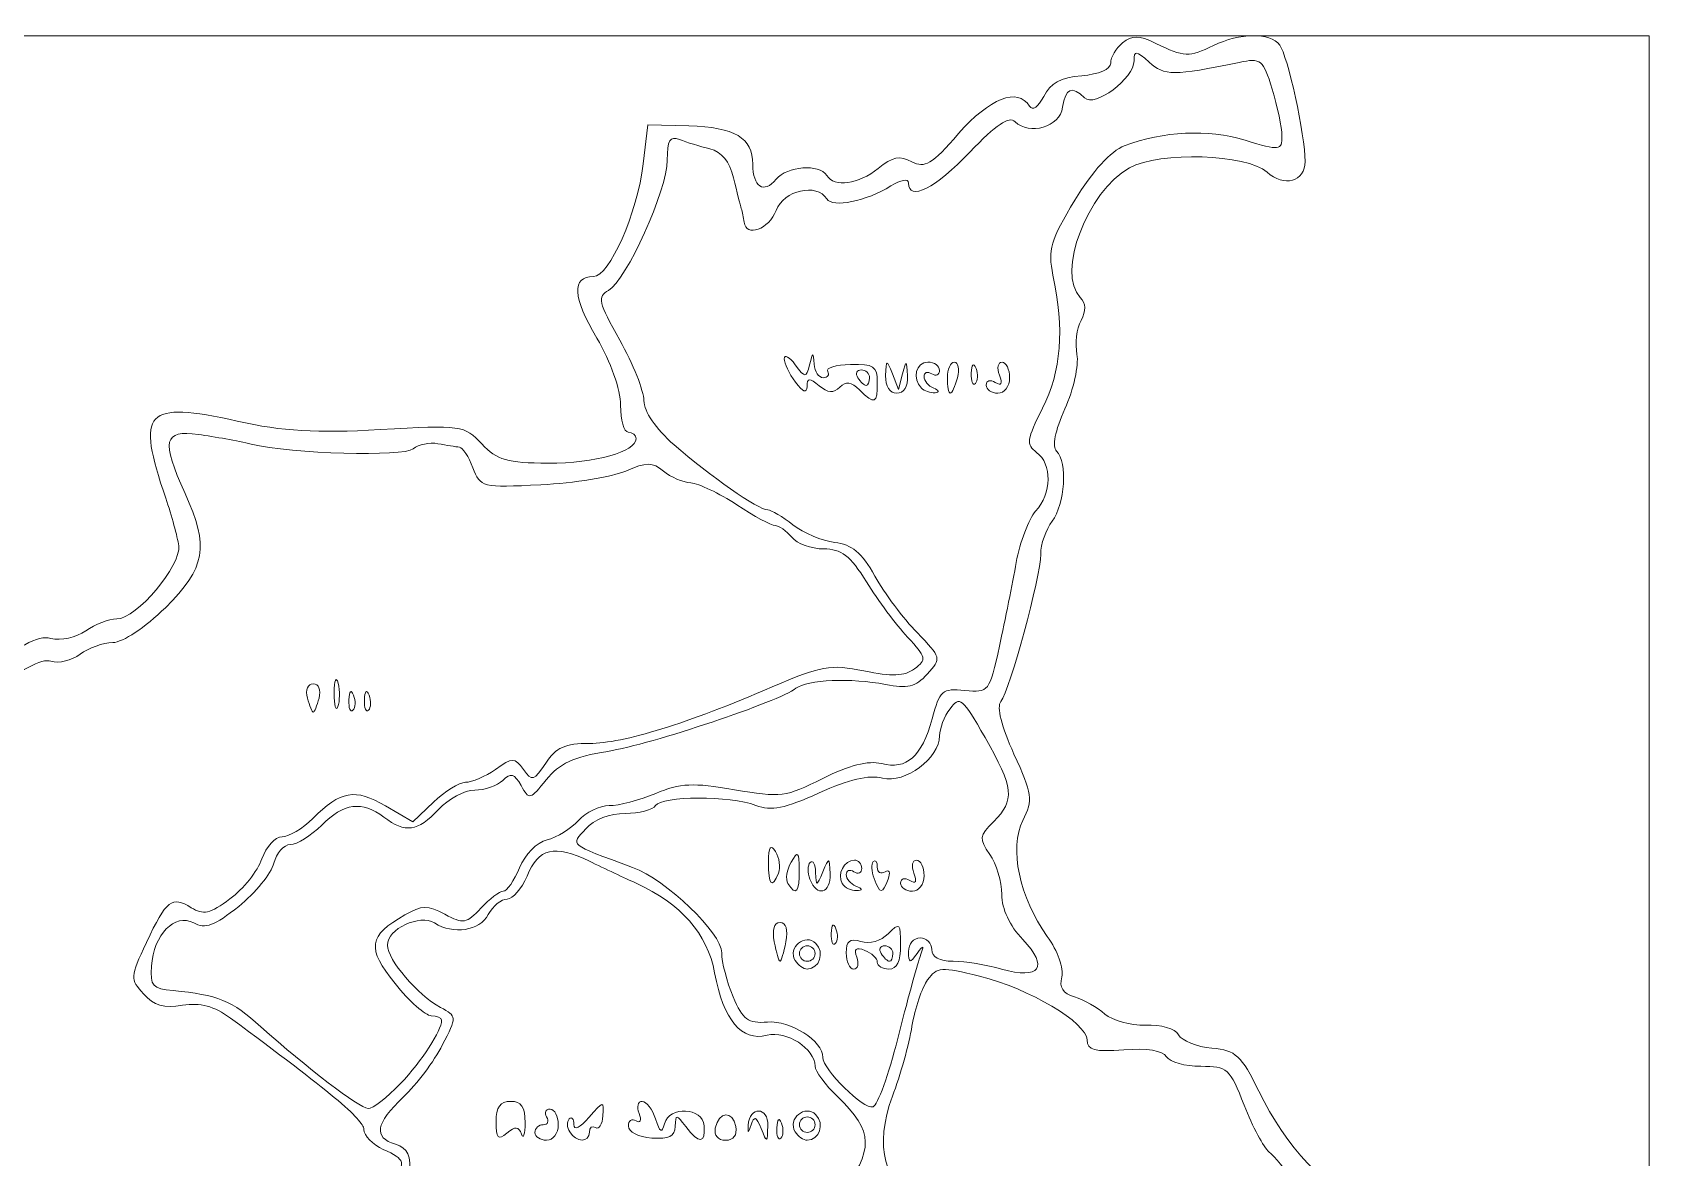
# Model space of a CAD drawing. Extents: x 126 to 1208, y -751 to 0.
# Drawn here: x 917.6 to 1208.2, y -201.9 to -0.2 of the extents above; entities that cross this region are included whole.
import ezdxf

# ---------------------------------------------------------------- set-up
doc = ezdxf.new("R2010")
doc.units = 0
doc.header["$MEASUREMENT"] = 0
doc.layers.add('Capa 1', color=7, linetype='Continuous', lineweight=0)

# ---------------------------------------------------------------- blocks, each defined once
blk = doc.blocks.new('Block_2')
at = {"layer": 'Capa 1'}
blk.add_lwpolyline([(126.37, -0.82), (1207.39, -0.82), (1207.39, -750.79), (126.37, -750.79)], close=True, dxfattribs=at)
for points, knots in [([(705.12, -387.87), (702.36, -386.88), (699.33, -384.38), (698.04, -382.05), (696.65, -379.52), (692.84, -376.55), (688.02, -374.23), (683.74, -372.17), (679.83, -369.82), (679.33, -369), (678.82, -368.18), (676.95, -367.52), (675.17, -367.52), (670.22, -367.52), (668.38, -364.14), (668.68, -355.63), (668.84, -351.43), (668.92, -346.27), (668.86, -344.16), (668.38, -325.34), (668.64, -323.75), (672.87, -319.8), (675.13, -317.69), (677.35, -314.79), (677.8, -313.36), (679.12, -309.2), (696.53, -296.45), (701.05, -296.34), (702.11, -296.32), (706.89, -293.17), (711.67, -289.35), (721.34, -281.63), (726.32, -275.35), (723.52, -274.42), (720.86, -273.53), (721.5, -267.37), (724.41, -265.81), (726.31, -264.79), (727.27, -262.14), (727.97, -255.95), (728.49, -251.3), (730.09, -245.47), (731.51, -243), (732.92, -240.54), (734.51, -236.48), (735.03, -233.98), (735.92, -229.67), (737.01, -228.83), (740.99, -229.35), (742.63, -229.57), (746.21, -222.71), (745.06, -221.56), (744.76, -221.27), (740.66, -220.97), (735.94, -220.91), (731.22, -220.84), (727.02, -220.23), (726.6, -219.55), (726.18, -218.87), (727.13, -213.72), (728.7, -208.11), (730.27, -202.49), (731.56, -196.55), (731.56, -194.9), (731.56, -191.49), (735.31, -189.01), (740.45, -189.01), (745.05, -189.01), (745.88, -187.39), (746.82, -176.59), (747.56, -167.96), (747.88, -167.32), (753.29, -163.27), (762.78, -156.19), (772.38, -149.32), (774.34, -148.22), (775.36, -147.64), (777.29, -146.54), (778.63, -145.77), (779.97, -145), (782.01, -143.93), (783.17, -143.4), (784.31, -142.87), (786.51, -141.27), (788.04, -139.84), (790.21, -137.82), (791.92, -137.46), (795.72, -138.24), (798.4, -138.8), (802.59, -139.36), (805.03, -139.48), (807.47, -139.61), (811.71, -141.43), (814.45, -143.52), (817.19, -145.62), (820.06, -146.94), (820.83, -146.47), (822.63, -145.36), (822.63, -136.44), (820.81, -135.32), (818.37, -133.81), (819.27, -128.82), (822.13, -128.07), (824.61, -127.43), (824.77, -126.42), (824.09, -116), (823.35, -104.87), (825.34, -95.86), (829.03, -93.57), (832.69, -91.31), (837.62, -97.55), (839.71, -107.07), (840.77, -111.93), (853.05, -135.93), (857.27, -141.41), (858.67, -143.23), (859.43, -145.33), (858.97, -146.09), (857.67, -148.2), (864.19, -145.96), (868.22, -142.92), (877.26, -136.09), (894.38, -124.86), (895.74, -124.86), (896.58, -124.86), (901.87, -121.08), (907.5, -116.46), (915.38, -109.98), (918.47, -108.23), (920.93, -108.83), (922.72, -109.26), (925.45, -108.67), (927.16, -107.47), (928.84, -106.3), (931.34, -105.34), (932.73, -105.34), (936.25, -105.34), (944.32, -95.79), (943.83, -92.21), (943.61, -90.61), (942.57, -86.79), (941.52, -83.72), (936.14, -67.99), (937.78, -66.21), (954.31, -69.89), (962.5, -71.71), (968.45, -72.07), (979.94, -71.41), (994.55, -70.57), (994.99, -70.63), (998.16, -73.97), (1000.92, -76.89), (1002.7, -77.4), (1010.06, -77.42), (1018.48, -77.45), (1025.81, -75.41), (1025.81, -73.04), (1025.81, -72.39), (1025.18, -71.87), (1024.42, -71.87), (1023.65, -71.87), (1023.02, -69.7), (1023.02, -67.05), (1023.02, -64.18), (1021.3, -59.3), (1018.76, -55), (1014.43, -47.65), (1014.22, -43.98), (1018.15, -43.98), (1021.03, -43.98), (1026.05, -32.62), (1027.09, -23.75), (1027.09, -23.75), (1027.9, -16.78), (1027.9, -16.78), (1027.9, -16.78), (1035.24, -16.98), (1035.24, -16.98), (1043.52, -17.2), (1046.73, -19.11), (1046.73, -23.84), (1046.73, -27.95), (1048.7, -29.21), (1050.93, -26.53), (1052.88, -24.18), (1058.68, -23.74), (1059.98, -25.85), (1061.35, -28.06), (1065.66, -27.47), (1069.22, -24.59), (1071.77, -22.52), (1073.11, -22.25), (1075.24, -23.39), (1077.56, -24.63), (1078.79, -23.89), (1083.61, -18.36), (1089.15, -12.01), (1094.22, -10.04), (1096.31, -13.42), (1096.88, -14.34), (1097.88, -13.66), (1098.87, -11.68), (1100.05, -9.29), (1101.88, -8.3), (1105.68, -7.98), (1108.83, -7.72), (1110.88, -6.82), (1110.88, -5.71), (1110.88, -4.7), (1111.84, -3.08), (1113.01, -2.11), (1114.74, -0.67), (1115.87, -0.69), (1118.94, -2.18), (1124.05, -4.67), (1124.92, -4.71), (1129.29, -2.58), (1134.04, -0.27), (1139.42, -0.22), (1141.18, -2.49), (1142.58, -4.29), (1145.74, -18.73), (1145.74, -23.34), (1145.74, -26.96), (1141.95, -28.03), (1138.9, -25.27), (1135.27, -21.98), (1119.7, -21.5), (1114.26, -24.5), (1106.69, -28.68), (1101.1, -43.39), (1105.43, -47.73), (1106.47, -48.77), (1106.51, -50.08), (1105.56, -51.86), (1104.79, -53.29), (1104.46, -56.03), (1104.83, -57.94), (1105.19, -59.85), (1104.22, -64.23), (1102.67, -67.68), (1100.89, -71.65), (1100.35, -74.45), (1101.18, -75.28), (1103.18, -77.28), (1102.7, -84.75), (1100.38, -87.82), (1099.25, -89.31), (1098.33, -91.97), (1098.33, -93.73), (1098.33, -97.8), (1092.85, -118.08), (1091.19, -120.14), (1090.41, -121.1), (1091.29, -124.65), (1093.54, -129.55), (1096.85, -136.79), (1096.98, -137.73), (1095.12, -141.45), (1092.64, -146.43), (1094.5, -155.22), (1099.52, -162.24), (1101.38, -164.86), (1102.5, -167.99), (1102.1, -169.51), (1101.61, -171.38), (1102.3, -172.45), (1104.4, -173.09), (1106.04, -173.59), (1108.5, -174.97), (1109.85, -176.15), (1111.19, -177.34), (1114.47, -178.22), (1117.12, -178.13), (1119.95, -178.02), (1122.4, -178.74), (1123.04, -179.88), (1123.64, -180.95), (1126.33, -182.02), (1129.01, -182.27), (1133.35, -182.68), (1134.28, -183.54), (1137.42, -189.97), (1142.3, -199.97), (1149.8, -207.98), (1155.46, -209.22), (1158.01, -209.78), (1162.4, -212.52), (1165.2, -215.31), (1168.01, -218.11), (1172.93, -222.46), (1176.15, -224.99), (1182.45, -229.96), (1184.73, -235.23), (1182, -238.52), (1179.61, -241.39), (1181.04, -244.11), (1186.29, -246.73), (1189.49, -248.32), (1191.29, -248.55), (1192.54, -247.51), (1195.05, -245.43), (1196.24, -247.93), (1195.77, -254.31), (1195.55, -257.46), (1196.3, -260.87), (1197.66, -262.8), (1198.9, -264.58), (1199.62, -266.82), (1199.25, -267.78), (1198.88, -268.74), (1199.9, -269.87), (1201.5, -270.29), (1203.78, -270.89), (1204.24, -271.79), (1203.59, -274.4), (1203.04, -276.6), (1203.65, -278.86), (1205.39, -281), (1208.18, -284.45), (1208.01, -290.55), (1205.08, -291.68), (1204.18, -292.02), (1201.63, -291.38), (1199.43, -290.23), (1195.68, -288.29), (1195.35, -288.34), (1193.9, -291.23), (1192.68, -293.68), (1191.12, -294.32), (1186.14, -294.38), (1177.28, -294.48), (1173.27, -291.11), (1170.24, -280.96), (1167.7, -272.49), (1165.74, -271.02), (1161.98, -274.78), (1159.62, -277.14), (1153.05, -277.52), (1148.25, -275.57), (1146.49, -274.86), (1143.21, -273.88), (1140.96, -273.39), (1138.51, -272.86), (1132.61, -268.36), (1126.22, -262.14), (1120.36, -256.43), (1114.67, -251.77), (1113.57, -251.77), (1112.47, -251.78), (1109.27, -252.42), (1106.46, -253.2), (1101.04, -254.71), (1095.37, -262.26), (1093.34, -270.69), (1092.79, -272.93), (1091.49, -275.72), (1090.43, -276.87), (1089.37, -278.02), (1087.22, -280.68), (1085.65, -282.79), (1084.07, -284.9), (1081.89, -286.63), (1080.79, -286.63), (1079.54, -286.63), (1078.81, -288.08), (1078.81, -290.54), (1078.81, -292.68), (1078.24, -295.04), (1077.54, -295.77), (1076.17, -297.21), (1071.82, -312.68), (1070.9, -319.4), (1069.83, -327.14), (1065.7, -338.9), (1062.93, -342.06), (1059.31, -346.21), (1056.31, -346.02), (1052.3, -341.4), (1052.3, -341.4), (1048.99, -337.61), (1048.99, -337.61), (1048.99, -337.61), (1047.2, -341.99), (1047.2, -341.99), (1046.22, -344.41), (1043.99, -346.82), (1042.24, -347.35), (1036.91, -348.98), (1034.18, -352.32), (1034.18, -357.22), (1034.18, -362.57), (1027.1, -371.7), (1022.95, -371.7), (1021.53, -371.7), (1019.87, -372.48), (1019.26, -373.44), (1017.04, -376.91), (1011.79, -378.79), (1006.91, -377.87), (1004.25, -377.37), (1001.73, -376.4), (1001.31, -375.72), (999.67, -373.07), (994.99, -374.71), (990.68, -379.45), (987.23, -383.25), (985.43, -384.21), (982.98, -383.6), (981.12, -383.13), (978.32, -383.75), (976.3, -385.08), (974.13, -386.5), (971.13, -387.11), (968.29, -386.69), (965.58, -386.29), (962.49, -386.86), (960.58, -388.12), (957.74, -389.98), (956.81, -389.97), (952.2, -388.07), (949.35, -386.89), (944.46, -385.25), (941.34, -384.41), (938.17, -383.56), (934.01, -381.04), (931.92, -378.69), (929.86, -376.38), (926.99, -374.49), (925.55, -374.49), (924.11, -374.49), (921.95, -372.98), (920.75, -371.15), (918.65, -367.95), (918.06, -367.84), (906.67, -368.55), (897.7, -369.12), (894.2, -368.82), (892.44, -367.36), (891.15, -366.29), (887.53, -365.35), (884.4, -365.27), (876.02, -365.04), (863.93, -361.38), (862.37, -358.6), (861.63, -357.27), (859.66, -356.32), (858, -356.48), (856.34, -356.64), (854.04, -356.45), (852.88, -356.07), (837.62, -350.9), (830.31, -349.96), (823.35, -352.26), (818.49, -353.86), (817.47, -353.84), (816.11, -352.07), (814.67, -350.19), (806.39, -349.79), (787.15, -350.68), (785.9, -350.73), (784.5, -351.88), (784.03, -353.22), (782.07, -358.9), (777.77, -364.18), (773.3, -366.4), (767.92, -369.07), (761.45, -369.62), (760.15, -367.52), (757.7, -363.55), (741.17, -370.38), (733.12, -378.67), (728.95, -382.96), (727.32, -383.76), (723.79, -383.24), (720.62, -382.77), (718.4, -383.54), (715.22, -386.22), (712.86, -388.2), (710.71, -389.78), (710.44, -389.72), (710.17, -389.66), (707.77, -388.83), (705.12, -387.87), (705.12, -387.87), (705.12, -387.87), (705.12, -387.87)], [0, 0, 0, 0, 1, 1, 1, 2, 2, 2, 3, 3, 3, 4, 4, 4, 5, 5, 5, 6, 6, 6, 7, 7, 7, 8, 8, 8, 9, 9, 9, 10, 10, 10, 11, 11, 11, 12, 12, 12, 13, 13, 13, 14, 14, 14, 15, 15, 15, 16, 16, 16, 17, 17, 17, 18, 18, 18, 19, 19, 19, 20, 20, 20, 21, 21, 21, 22, 22, 22, 23, 23, 23, 24, 24, 24, 25, 25, 25, 26, 26, 26, 27, 27, 27, 28, 28, 28, 29, 29, 29, 30, 30, 30, 31, 31, 31, 32, 32, 32, 33, 33, 33, 34, 34, 34, 35, 35, 35, 36, 36, 36, 37, 37, 37, 38, 38, 38, 39, 39, 39, 40, 40, 40, 41, 41, 41, 42, 42, 42, 43, 43, 43, 44, 44, 44, 45, 45, 45, 46, 46, 46, 47, 47, 47, 48, 48, 48, 49, 49, 49, 50, 50, 50, 51, 51, 51, 52, 52, 52, 53, 53, 53, 54, 54, 54, 55, 55, 55, 56, 56, 56, 57, 57, 57, 58, 58, 58, 59, 59, 59, 60, 60, 60, 61, 61, 61, 62, 62, 62, 63, 63, 63, 64, 64, 64, 65, 65, 65, 66, 66, 66, 67, 67, 67, 68, 68, 68, 69, 69, 69, 70, 70, 70, 71, 71, 71, 72, 72, 72, 73, 73, 73, 74, 74, 74, 75, 75, 75, 76, 76, 76, 77, 77, 77, 78, 78, 78, 79, 79, 79, 80, 80, 80, 81, 81, 81, 82, 82, 82, 83, 83, 83, 84, 84, 84, 85, 85, 85, 86, 86, 86, 87, 87, 87, 88, 88, 88, 89, 89, 89, 90, 90, 90, 91, 91, 91, 92, 92, 92, 93, 93, 93, 94, 94, 94, 95, 95, 95, 96, 96, 96, 97, 97, 97, 98, 98, 98, 99, 99, 99, 100, 100, 100, 101, 101, 101, 102, 102, 102, 103, 103, 103, 104, 104, 104, 105, 105, 105, 106, 106, 106, 107, 107, 107, 108, 108, 108, 109, 109, 109, 110, 110, 110, 111, 111, 111, 112, 112, 112, 113, 113, 113, 114, 114, 114, 115, 115, 115, 116, 116, 116, 117, 117, 117, 118, 118, 118, 119, 119, 119, 120, 120, 120, 121, 121, 121, 122, 122, 122, 123, 123, 123, 124, 124, 124, 125, 125, 125, 126, 126, 126, 127, 127, 127, 128, 128, 128, 129, 129, 129, 130, 130, 130, 131, 131, 131, 132, 132, 132, 133, 133, 133, 134, 134, 134, 135, 135, 135, 136, 136, 136, 137, 137, 137, 138, 138, 138, 139, 139, 139, 140, 140, 140, 141, 141, 141, 142, 142, 142, 143, 143, 143, 144, 144, 144, 145, 145, 145, 146, 146, 146, 147, 147, 147, 148, 148, 148, 149, 149, 149, 150, 150, 150, 151, 151, 151, 152, 152, 152, 153, 153, 153, 154, 154, 154, 155, 155, 155, 156, 156, 156, 157, 157, 157, 158, 158, 158, 159, 159, 159, 160, 160, 160, 161, 161, 161, 162, 162, 162, 162]), ([(983.54, -188.66), (987.49, -184.49), (990.95, -179.16), (990.95, -177.25), (990.95, -176.82), (990.12, -176.46), (989.1, -176.46), (988.07, -176.46), (985.15, -173.86), (982.6, -170.69), (977.49, -164.33), (977.81, -162.1), (984.36, -158.38), (987.43, -156.64), (988.45, -156.62), (991.56, -158.28), (994.83, -160.04), (995.43, -159.93), (998, -157.18), (999.55, -155.51), (1001.35, -154.15), (1001.99, -154.15), (1002.64, -154.15), (1003.95, -152.26), (1004.91, -149.95), (1005.89, -147.56), (1008.04, -145.39), (1009.85, -144.94), (1011.62, -144.5), (1014.15, -142.93), (1015.47, -141.47), (1016.8, -140), (1019.28, -138.8), (1020.98, -138.8), (1022.68, -138.8), (1026.45, -137.82), (1029.35, -136.61), (1033.74, -134.77), (1036.06, -134.66), (1043.43, -135.95), (1051.73, -137.39), (1052.69, -137.27), (1059.26, -133.94), (1063.99, -131.55), (1067.41, -130.68), (1069.77, -131.27), (1074.35, -132.41), (1077.04, -130.04), (1078.88, -123.23), (1080.24, -118.16), (1080.7, -117.76), (1084.73, -118.16), (1089.03, -118.58), (1089.15, -118.43), (1090.94, -110.22), (1091.95, -105.62), (1093.3, -98.86), (1093.95, -95.21), (1094.6, -91.57), (1096.17, -87.44), (1097.43, -86.04), (1100.32, -82.85), (1100.4, -77.54), (1097.59, -75.49), (1095.7, -74.11), (1095.82, -73.19), (1098.67, -67.55), (1102.02, -60.95), (1102.6, -53.48), (1100.53, -43.7), (1099.58, -39.2), (1100.09, -37.47), (1104.47, -30.27), (1107.61, -25.09), (1110.92, -21.46), (1113.32, -20.55), (1120.37, -17.89), (1128.24, -17.52), (1134.96, -19.54), (1141.27, -21.44), (1141.56, -21.41), (1141.56, -18.79), (1141.56, -17.28), (1140.78, -13.5), (1139.82, -10.38), (1138.19, -5.08), (1137.82, -4.78), (1133.9, -5.59), (1122.1, -8.03), (1120.51, -8.03), (1117.79, -5.57), (1115.42, -3.42), (1115.07, -3.39), (1115.07, -5.31), (1115.07, -8.48), (1108, -13.76), (1106.18, -11.94), (1103.95, -9.71), (1102.75, -10.23), (1102.27, -13.64), (1101.77, -17.12), (1096.28, -18.78), (1093.73, -16.22), (1092.67, -15.16), (1090.33, -16.73), (1085.64, -21.68), (1079.52, -28.13), (1074.63, -30.59), (1074.63, -27.21), (1074.63, -26.39), (1073.28, -26.62), (1071.49, -27.74), (1067.09, -30.49), (1061.01, -31.7), (1059.99, -30.04), (1058.21, -27.16), (1052.29, -28.52), (1050.92, -32.12), (1049.63, -35.52), (1045.52, -37.01), (1045.17, -34.21), (1045.07, -33.45), (1044.85, -32.35), (1044.67, -31.77), (1044.48, -31.2), (1043.86, -28.74), (1043.29, -26.31), (1042.59, -23.34), (1041.2, -21.63), (1039.04, -21.09), (1037.28, -20.64), (1034.84, -19.9), (1033.62, -19.43), (1031.86, -18.76), (1031.4, -19.54), (1031.4, -23.12), (1031.4, -28.5), (1024.1, -44.63), (1020.85, -46.45), (1018.83, -47.58), (1019.06, -48.58), (1022.89, -55.38), (1025.27, -59.59), (1027.21, -64.46), (1027.21, -66.21), (1027.21, -68.16), (1029.3, -71.23), (1032.61, -74.13), (1038.92, -79.66), (1047.76, -85.81), (1049.4, -85.81), (1050.03, -85.81), (1052.07, -87.02), (1053.93, -88.48), (1055.8, -89.95), (1059.17, -91.36), (1061.41, -91.62), (1064.49, -91.97), (1066.26, -93.45), (1068.61, -97.66), (1070.33, -100.73), (1073.73, -105.29), (1076.17, -107.79), (1080.54, -112.26), (1080.58, -112.38), (1078.01, -115.21), (1075.9, -117.54), (1074.48, -117.89), (1070.49, -117.09), (1064.45, -115.88), (1056.44, -116.22), (1054.47, -117.77), (1051.51, -120.11), (1028.54, -127.81), (1020.75, -129.07), (1014.61, -130.07), (1012.01, -131.27), (1009.72, -134.15), (1006.85, -137.75), (1006.65, -137.8), (1005.2, -135.22), (1003.98, -133.07), (1003.33, -132.88), (1001.92, -134.27), (1000.95, -135.23), (998.68, -136.02), (996.88, -136.02), (995.08, -136.02), (992.15, -137.59), (990.38, -139.5), (986.7, -143.47), (984.45, -143.78), (980.58, -140.86), (976.67, -137.9), (973.43, -138.32), (969.46, -142.29), (967.55, -144.21), (965.02, -145.78), (963.85, -145.78), (962.68, -145.78), (961.34, -147.29), (960.88, -149.13), (960.42, -150.96), (957.59, -154.44), (954.59, -156.85), (950.25, -160.34), (948.61, -160.95), (946.52, -159.82), (943.13, -158.02), (939.35, -161.89), (938.94, -167.57), (938.69, -171.09), (939.17, -171.63), (942.84, -171.96), (950.78, -172.69), (953.39, -173.76), (958.56, -178.42), (966.7, -185.74), (976.17, -192.97), (977.78, -193.09), (978.59, -193.14), (981.18, -191.16), (983.54, -188.66)], [0, 0, 0, 0, 1, 1, 1, 2, 2, 2, 3, 3, 3, 4, 4, 4, 5, 5, 5, 6, 6, 6, 7, 7, 7, 8, 8, 8, 9, 9, 9, 10, 10, 10, 11, 11, 11, 12, 12, 12, 13, 13, 13, 14, 14, 14, 15, 15, 15, 16, 16, 16, 17, 17, 17, 18, 18, 18, 19, 19, 19, 20, 20, 20, 21, 21, 21, 22, 22, 22, 23, 23, 23, 24, 24, 24, 25, 25, 25, 26, 26, 26, 27, 27, 27, 28, 28, 28, 29, 29, 29, 30, 30, 30, 31, 31, 31, 32, 32, 32, 33, 33, 33, 34, 34, 34, 35, 35, 35, 36, 36, 36, 37, 37, 37, 38, 38, 38, 39, 39, 39, 40, 40, 40, 41, 41, 41, 42, 42, 42, 43, 43, 43, 44, 44, 44, 45, 45, 45, 46, 46, 46, 47, 47, 47, 48, 48, 48, 49, 49, 49, 50, 50, 50, 51, 51, 51, 52, 52, 52, 53, 53, 53, 54, 54, 54, 55, 55, 55, 56, 56, 56, 57, 57, 57, 58, 58, 58, 59, 59, 59, 60, 60, 60, 61, 61, 61, 62, 62, 62, 63, 63, 63, 64, 64, 64, 65, 65, 65, 66, 66, 66, 67, 67, 67, 68, 68, 68, 69, 69, 69, 70, 70, 70, 71, 71, 71, 72, 72, 72, 73, 73, 73, 74, 74, 74, 74]), ([(1065.85, -64.29), (1064.4, -62.84), (1063.43, -62.71), (1062.33, -63.81), (1061.22, -64.91), (1060.2, -64.84), (1058.65, -63.55), (1056.89, -62.09), (1056.49, -62.11), (1056.45, -63.68), (1056.42, -64.96), (1055.73, -64.7), (1054.36, -62.89), (1053.24, -61.39), (1052.33, -59.51), (1052.36, -58.7), (1052.38, -57.89), (1053.27, -58.37), (1054.33, -59.77), (1056.19, -62.22), (1056.27, -62.22), (1056.91, -59.77), (1057.51, -57.46), (1057.58, -57.45), (1057.73, -59.66), (1057.82, -61.01), (1058.56, -62.11), (1059.37, -62.11), (1060.18, -62.11), (1060.53, -61.6), (1060.15, -60.98), (1059.77, -60.37), (1061.62, -59.8), (1064.26, -59.73), (1068.42, -59.61), (1069.05, -60.03), (1069.05, -62.94), (1069.05, -66.83), (1068.59, -67.02), (1065.85, -64.29)], [0, 0, 0, 0, 1, 1, 1, 2, 2, 2, 3, 3, 3, 4, 4, 4, 5, 5, 5, 6, 6, 6, 7, 7, 7, 8, 8, 8, 9, 9, 9, 10, 10, 10, 11, 11, 11, 12, 12, 12, 13, 13, 13, 13]), ([(1067.65, -62.11), (1067.65, -61.34), (1066.99, -60.71), (1066.18, -60.71), (1065.36, -60.71), (1065.09, -61.34), (1065.56, -62.11), (1066.04, -62.87), (1066.7, -63.5), (1067.04, -63.5), (1067.38, -63.5), (1067.65, -62.87), (1067.65, -62.11)], [0, 0, 0, 0, 1, 1, 1, 2, 2, 2, 3, 3, 3, 4, 4, 4, 4]), ([(1070.54, -61.76), (1070.63, -58.78), (1070.7, -58.77), (1071.75, -61.41), (1071.75, -61.41), (1072.86, -64.2), (1072.86, -64.2), (1072.86, -64.2), (1073.58, -61.41), (1073.58, -61.41), (1074.24, -58.87), (1074.32, -58.89), (1074.47, -61.76), (1074.56, -63.69), (1073.82, -64.89), (1072.54, -64.89), (1071.27, -64.89), (1070.48, -63.66), (1070.54, -61.76)], [0, 0, 0, 0, 1, 1, 1, 2, 2, 2, 3, 3, 3, 4, 4, 4, 5, 5, 5, 6, 6, 6, 6]), ([(1076.95, -63.96), (1075.25, -62.27), (1075.99, -59.32), (1078.11, -59.32), (1079.26, -59.32), (1080.2, -59.98), (1080.2, -60.79), (1080.2, -61.61), (1079.58, -61.88), (1078.81, -61.41), (1078.04, -60.93), (1077.42, -61.16), (1077.42, -61.91), (1077.42, -62.66), (1078.2, -63.59), (1079.16, -63.97), (1080.13, -64.36), (1080.24, -64.72), (1079.39, -64.79), (1078.56, -64.84), (1077.46, -64.48), (1076.95, -63.96)], [0, 0, 0, 0, 1, 1, 1, 2, 2, 2, 3, 3, 3, 4, 4, 4, 5, 5, 5, 6, 6, 6, 7, 7, 7, 7]), ([(1081.6, -62.11), (1081.6, -60.57), (1082.17, -59.32), (1082.86, -59.32), (1083.56, -59.32), (1083.8, -60.57), (1083.4, -62.11), (1083, -63.64), (1082.43, -64.89), (1082.13, -64.89), (1081.84, -64.89), (1081.6, -63.64), (1081.6, -62.11)], [0, 0, 0, 0, 1, 1, 1, 2, 2, 2, 3, 3, 3, 4, 4, 4, 4]), ([(1085.89, -61.29), (1085.96, -59.67), (1086.29, -59.34), (1086.74, -60.45), (1087.14, -61.46), (1087.09, -62.66), (1086.63, -63.12), (1086.16, -63.59), (1085.83, -62.76), (1085.89, -61.29)], [0, 0, 0, 0, 1, 1, 1, 2, 2, 2, 3, 3, 3, 3]), ([(1088.57, -63.42), (1088.57, -62.61), (1089.31, -62.39), (1090.2, -62.95), (1091.3, -63.63), (1091.54, -63.2), (1090.95, -61.64), (1090.45, -60.36), (1090.66, -59.32), (1091.4, -59.32), (1092.15, -59.32), (1092.76, -60.57), (1092.76, -62.11), (1092.76, -63.66), (1091.83, -64.89), (1090.67, -64.89), (1089.51, -64.89), (1088.57, -64.23), (1088.57, -63.42)], [0, 0, 0, 0, 1, 1, 1, 2, 2, 2, 3, 3, 3, 4, 4, 4, 5, 5, 5, 6, 6, 6, 6]), ([(918.38, -230.3), (919.08, -228.46), (920.16, -226.73), (920.79, -226.46), (922.73, -225.61), (928.2, -217.12), (928.2, -214.95), (928.2, -213.81), (928.77, -212.53), (929.47, -212.1), (930.84, -211.25), (944.2, -217.44), (947.9, -220.63), (949.86, -222.33), (950.79, -222.22), (954.87, -219.82), (954.87, -219.82), (959.58, -217.05), (959.58, -217.05), (959.58, -217.05), (966.06, -220.34), (966.06, -220.34), (969.63, -222.16), (976.06, -224.08), (980.36, -224.61), (980.36, -224.61), (988.17, -225.59), (988.17, -225.59), (988.17, -225.59), (988.14, -220.9), (988.14, -220.9), (988.12, -215.24), (987.04, -213.39), (983.05, -212.15), (980.24, -211.27), (980.16, -210.94), (981.99, -207.43), (984.59, -202.45), (984.55, -202.27), (980.49, -200.42), (978.58, -199.55), (977.01, -197.93), (977.01, -196.82), (977.01, -195.09), (970.85, -189.95), (953.13, -176.91), (950.14, -174.71), (947.75, -174.07), (944.51, -174.59), (941.17, -175.14), (939.38, -174.61), (937.52, -172.55), (935.1, -169.89), (935.12, -169.56), (938.04, -163.34), (941.65, -155.67), (942.6, -154.93), (946.06, -157.09), (948.22, -158.44), (949.45, -158.17), (953.02, -155.52), (955.41, -153.76), (957.99, -150.53), (958.74, -148.35), (959.51, -146.17), (961.13, -144.38), (962.36, -144.38), (963.58, -144.38), (966.06, -142.91), (967.87, -141.1), (972.87, -136.1), (975.46, -135.65), (980.88, -138.85), (980.88, -138.85), (985.77, -141.73), (985.77, -141.73), (985.77, -141.73), (989.49, -138.18), (989.49, -138.18), (991.53, -136.22), (994.12, -134.62), (995.25, -134.62), (996.38, -134.62), (998.79, -133.58), (1000.61, -132.31), (1003.69, -130.15), (1004.03, -130.15), (1005.62, -132.33), (1007.18, -134.46), (1007.54, -134.36), (1009.63, -131.16), (1011.45, -128.38), (1013.1, -127.65), (1017.48, -127.65), (1023.52, -127.65), (1034.99, -124.1), (1050.22, -117.52), (1059.02, -113.71), (1060.64, -113.43), (1066.66, -114.66), (1071.65, -115.68), (1073.93, -115.59), (1075.72, -114.27), (1077.93, -112.65), (1077.84, -112.22), (1074.45, -108.58), (1072.43, -106.41), (1069.13, -101.97), (1067.11, -98.71), (1064.17, -93.97), (1062.63, -92.79), (1059.44, -92.79), (1057.24, -92.79), (1054.66, -91.84), (1053.71, -90.7), (1052.76, -89.54), (1051.41, -88.6), (1050.72, -88.6), (1050.03, -88.6), (1046.93, -86.93), (1043.84, -84.88), (1040.74, -82.83), (1037.04, -81.07), (1035.61, -80.96), (1034.19, -80.86), (1031.98, -79.9), (1030.7, -78.84), (1028.74, -77.21), (1027.71, -77.21), (1023.96, -78.83), (1021.53, -79.88), (1014.68, -80.99), (1008.74, -81.29), (998.2, -81.83), (997.9, -81.75), (996.57, -78.25), (995.82, -76.27), (994.72, -74.61), (994.13, -74.55), (993.53, -74.49), (991.81, -74.21), (990.3, -73.93), (988.79, -73.65), (986.79, -74.06), (985.85, -74.84), (984.06, -76.33), (964.23, -75.75), (956.79, -73.99), (954.49, -73.45), (950.25, -72.68), (947.37, -72.29), (941.1, -71.43), (940.67, -73.35), (944.96, -82.83), (949.32, -92.42), (948.67, -96.2), (941.44, -103.32), (937.85, -106.87), (933.81, -109.54), (932.02, -109.57), (930.3, -109.59), (927.67, -110.54), (926.18, -111.66), (924.68, -112.79), (922.32, -113.36), (920.93, -112.91), (919.21, -112.37), (915.57, -114.35), (909.65, -119.06), (904.85, -122.88), (898.61, -127.11), (895.79, -128.45), (890.29, -131.08), (890.09, -133.23), (895.34, -133.23), (897.11, -133.23), (899.25, -134.05), (900.09, -135.05), (900.92, -136.06), (904.76, -137.74), (908.63, -138.79), (915.63, -140.7), (915.65, -140.72), (915.65, -146.51), (915.65, -150.53), (914.79, -153.09), (912.89, -154.81), (911.38, -156.19), (910.38, -157.71), (910.68, -158.19), (910.98, -158.68), (910.61, -162.2), (909.87, -166.02), (909.12, -169.84), (908.39, -175.48), (908.24, -178.55), (908.03, -182.98), (907.4, -184.21), (905.16, -184.53), (901.81, -185.02), (898.77, -193.36), (899.88, -199.06), (900.41, -201.82), (901.87, -203.26), (905.27, -204.38), (910.15, -205.99), (912.64, -210.28), (910.35, -213.13), (908.38, -215.59), (907.49, -232.05), (909.29, -232.8), (913.39, -234.51), (917.18, -233.46), (918.38, -230.3)], [0, 0, 0, 0, 1, 1, 1, 2, 2, 2, 3, 3, 3, 4, 4, 4, 5, 5, 5, 6, 6, 6, 7, 7, 7, 8, 8, 8, 9, 9, 9, 10, 10, 10, 11, 11, 11, 12, 12, 12, 13, 13, 13, 14, 14, 14, 15, 15, 15, 16, 16, 16, 17, 17, 17, 18, 18, 18, 19, 19, 19, 20, 20, 20, 21, 21, 21, 22, 22, 22, 23, 23, 23, 24, 24, 24, 25, 25, 25, 26, 26, 26, 27, 27, 27, 28, 28, 28, 29, 29, 29, 30, 30, 30, 31, 31, 31, 32, 32, 32, 33, 33, 33, 34, 34, 34, 35, 35, 35, 36, 36, 36, 37, 37, 37, 38, 38, 38, 39, 39, 39, 40, 40, 40, 41, 41, 41, 42, 42, 42, 43, 43, 43, 44, 44, 44, 45, 45, 45, 46, 46, 46, 47, 47, 47, 48, 48, 48, 49, 49, 49, 50, 50, 50, 51, 51, 51, 52, 52, 52, 53, 53, 53, 54, 54, 54, 55, 55, 55, 56, 56, 56, 57, 57, 57, 58, 58, 58, 59, 59, 59, 60, 60, 60, 61, 61, 61, 62, 62, 62, 63, 63, 63, 64, 64, 64, 65, 65, 65, 66, 66, 66, 67, 67, 67, 68, 68, 68, 69, 69, 69, 70, 70, 70, 71, 71, 71, 71]), ([(971.7, -118.59), (971.73, -116.29), (972.04, -115.51), (972.4, -116.87), (972.75, -118.23), (972.72, -120.11), (972.35, -121.05), (971.96, -122), (971.67, -120.89), (971.7, -118.59)], [0, 0, 0, 0, 1, 1, 1, 2, 2, 2, 3, 3, 3, 3]), ([(966.9, -119.52), (966.52, -118.06), (966.97, -116.96), (967.94, -116.96), (968.92, -116.96), (969.36, -118.06), (968.98, -119.52), (968.61, -120.92), (968.15, -122.07), (967.94, -122.07), (967.74, -122.07), (967.27, -120.92), (966.9, -119.52)], [0, 0, 0, 0, 1, 1, 1, 2, 2, 2, 3, 3, 3, 4, 4, 4, 4]), ([(974.33, -119.86), (974.4, -118.24), (974.72, -117.91), (975.17, -119.02), (975.58, -120.03), (975.52, -121.23), (975.06, -121.7), (974.6, -122.16), (974.27, -121.33), (974.33, -119.86)], [0, 0, 0, 0, 1, 1, 1, 2, 2, 2, 3, 3, 3, 3]), ([(977.12, -119.86), (977.18, -118.24), (977.51, -117.91), (977.96, -119.02), (978.36, -120.03), (978.31, -121.23), (977.85, -121.7), (977.39, -122.16), (977.06, -121.33), (977.12, -119.86)], [0, 0, 0, 0, 1, 1, 1, 2, 2, 2, 3, 3, 3, 3]), ([(1072.72, -180.55), (1074.35, -174.08), (1076.14, -167.54), (1076.68, -166), (1077.48, -163.76), (1077.38, -163.63), (1076.17, -165.3), (1074.87, -167.11), (1074.67, -167.06), (1074.65, -164.95), (1074.63, -163.61), (1075.57, -162.52), (1076.72, -162.52), (1077.87, -162.52), (1078.81, -163.46), (1078.81, -164.61), (1078.81, -165.96), (1080.17, -166.7), (1082.65, -166.7), (1084.77, -166.7), (1088.67, -167.32), (1091.31, -168.08), (1098.2, -170.05), (1099.86, -167.75), (1095.12, -162.8), (1092.76, -160.34), (1091.36, -157.33), (1091.36, -154.73), (1091.36, -152.45), (1090.4, -149.21), (1089.22, -147.53), (1087.26, -144.73), (1087.32, -144.24), (1089.92, -141.64), (1093.74, -137.82), (1093.51, -135.59), (1088.35, -126.57), (1084.3, -119.49), (1083.8, -119.08), (1082.08, -121.44), (1081.05, -122.85), (1080.2, -125.02), (1080.2, -126.28), (1080.2, -130.3), (1074.04, -134.88), (1070, -133.86), (1067.56, -133.25), (1063.87, -134.12), (1058.61, -136.53), (1052.48, -139.33), (1050.06, -139.81), (1047.29, -138.75), (1042.66, -136.99), (1030.4, -137.03), (1029.3, -138.8), (1028.83, -139.57), (1026.38, -140.2), (1023.86, -140.2), (1021.08, -140.2), (1018.3, -141.28), (1016.8, -142.94), (1014.05, -145.97), (1013.6, -145.6), (1025.17, -149.88), (1031.26, -152.13), (1041.16, -161.61), (1041.16, -165.19), (1041.16, -166.84), (1042.07, -170.37), (1043.19, -173.04), (1044.93, -177.2), (1045.82, -177.86), (1049.38, -177.59), (1053.51, -177.28), (1059.29, -180.97), (1059.29, -183.92), (1059.29, -186.11), (1066.61, -193.31), (1068.29, -192.77), (1069.09, -192.52), (1071.08, -187.01), (1072.72, -180.55)], [0, 0, 0, 0, 1, 1, 1, 2, 2, 2, 3, 3, 3, 4, 4, 4, 5, 5, 5, 6, 6, 6, 7, 7, 7, 8, 8, 8, 9, 9, 9, 10, 10, 10, 11, 11, 11, 12, 12, 12, 13, 13, 13, 14, 14, 14, 15, 15, 15, 16, 16, 16, 17, 17, 17, 18, 18, 18, 19, 19, 19, 20, 20, 20, 21, 21, 21, 22, 22, 22, 23, 23, 23, 24, 24, 24, 25, 25, 25, 26, 26, 26, 27, 27, 27, 27]), ([(987.96, -252.81), (988.94, -251.83), (993.76, -250.96), (999.04, -250.81), (1008.24, -250.56), (1010.01, -250.53), (1020.77, -250.45), (1029.71, -250.38), (1034.48, -246.62), (1037.55, -237.23), (1039.43, -231.45), (1041.31, -228.43), (1043.96, -226.91), (1046.02, -225.73), (1048.37, -223.02), (1049.17, -220.89), (1049.99, -218.73), (1052.08, -216.64), (1053.91, -216.14), (1055.72, -215.65), (1059.56, -212.17), (1062.45, -208.4), (1068.51, -200.5), (1068.42, -197.18), (1061.96, -191), (1059.72, -188.85), (1057.89, -186.37), (1057.89, -185.48), (1057.89, -182.36), (1052.77, -179.08), (1049.28, -179.96), (1044.7, -181.11), (1041.49, -177.27), (1039.89, -168.75), (1038.58, -161.75), (1033.86, -156.36), (1025.82, -152.71), (1023.9, -151.84), (1020.13, -150.07), (1017.45, -148.77), (1011.12, -145.72), (1008.36, -146.38), (1006.26, -151.43), (1005.33, -153.69), (1003.72, -155.54), (1002.68, -155.54), (1001.66, -155.54), (1000.14, -156.8), (999.32, -158.33), (997.76, -161.24), (993.06, -161.97), (989.69, -159.83), (987.06, -158.18), (981.18, -160.93), (981.24, -163.79), (981.29, -166.47), (986.64, -172.76), (990.76, -174.96), (993.74, -176.56), (993.74, -176.57), (991.08, -181.74), (989.62, -184.59), (986.48, -188.76), (984.11, -191.02), (979.08, -195.8), (978.67, -198.23), (982.68, -199.5), (984.99, -200.23), (985.49, -201.38), (985.15, -205.24), (984.92, -207.89), (985.41, -210.51), (986.24, -211.04), (989.21, -212.97), (991.13, -218.5), (990.24, -222.56), (989.5, -225.93), (988.63, -226.66), (985.38, -226.66), (981.47, -226.66), (981.42, -226.77), (980.96, -236.08), (980.26, -250.16), (980.94, -254.55), (983.79, -254.55), (985.12, -254.55), (987, -253.77), (987.96, -252.81)], [0, 0, 0, 0, 1, 1, 1, 2, 2, 2, 3, 3, 3, 4, 4, 4, 5, 5, 5, 6, 6, 6, 7, 7, 7, 8, 8, 8, 9, 9, 9, 10, 10, 10, 11, 11, 11, 12, 12, 12, 13, 13, 13, 14, 14, 14, 15, 15, 15, 16, 16, 16, 17, 17, 17, 18, 18, 18, 19, 19, 19, 20, 20, 20, 21, 21, 21, 22, 22, 22, 23, 23, 23, 24, 24, 24, 25, 25, 25, 26, 26, 26, 27, 27, 27, 28, 28, 28, 29, 29, 29, 29]), ([(1049.54, -148.92), (1049.56, -146.13), (1049.91, -145.62), (1050.81, -147.05), (1051.5, -148.13), (1051.73, -149.86), (1051.34, -150.88), (1050.21, -153.83), (1049.52, -153.08), (1049.54, -148.92)], [0, 0, 0, 0, 1, 1, 1, 2, 2, 2, 3, 3, 3, 3]), ([(1053.02, -152.76), (1052.55, -152), (1052.81, -150.28), (1053.59, -148.93), (1054.81, -146.82), (1055.02, -147.02), (1055.06, -150.31), (1055.11, -154.32), (1054.46, -155.1), (1053.02, -152.76)], [0, 0, 0, 0, 1, 1, 1, 2, 2, 2, 3, 3, 3, 3]), ([(1056.98, -152), (1056.52, -150.81), (1056.54, -149.45), (1057.02, -148.97), (1057.5, -148.5), (1057.93, -149.3), (1057.99, -150.78), (1058.08, -153.33), (1058.14, -153.32), (1059.29, -150.66), (1060.43, -148), (1060.49, -148.02), (1060.58, -151.01), (1060.69, -154.57), (1058.23, -155.25), (1056.98, -152)], [0, 0, 0, 0, 1, 1, 1, 2, 2, 2, 3, 3, 3, 4, 4, 4, 5, 5, 5, 5]), ([(1062.77, -152.75), (1061.76, -151.11), (1063.08, -148.57), (1064.95, -148.57), (1065.67, -148.57), (1066.26, -149.23), (1066.26, -150.05), (1066.26, -150.86), (1065.63, -151.13), (1064.86, -150.66), (1064.1, -150.19), (1063.47, -150.41), (1063.47, -151.16), (1063.47, -151.91), (1064.26, -152.84), (1065.21, -153.22), (1066.47, -153.73), (1066.49, -153.96), (1065.29, -154.04), (1064.38, -154.1), (1063.25, -153.52), (1062.77, -152.75)], [0, 0, 0, 0, 1, 1, 1, 2, 2, 2, 3, 3, 3, 4, 4, 4, 5, 5, 5, 6, 6, 6, 7, 7, 7, 7]), ([(1068.47, -151.86), (1067.99, -150.59), (1067.92, -149.23), (1068.32, -148.83), (1068.72, -148.43), (1069.05, -148.87), (1069.05, -149.81), (1069.05, -150.75), (1069.67, -151.14), (1070.43, -150.67), (1071.22, -150.18), (1071.45, -150.74), (1070.97, -151.98), (1069.93, -154.71), (1069.56, -154.7), (1068.47, -151.86)], [0, 0, 0, 0, 1, 1, 1, 2, 2, 2, 3, 3, 3, 4, 4, 4, 5, 5, 5, 5]), ([(1073.23, -152.67), (1073.23, -151.86), (1073.97, -151.65), (1074.86, -152.2), (1075.96, -152.88), (1076.2, -152.45), (1075.6, -150.89), (1075.11, -149.61), (1075.32, -148.57), (1076.06, -148.57), (1076.81, -148.57), (1077.42, -149.82), (1077.42, -151.36), (1077.42, -152.91), (1076.49, -154.15), (1075.33, -154.15), (1074.17, -154.15), (1073.23, -153.48), (1073.23, -152.67)], [0, 0, 0, 0, 1, 1, 1, 2, 2, 2, 3, 3, 3, 4, 4, 4, 5, 5, 5, 6, 6, 6, 6]), ([(1050.58, -163.21), (1050.16, -161.03), (1050.55, -159.73), (1051.61, -159.73), (1052.68, -159.73), (1053.07, -161.03), (1052.65, -163.21), (1052.29, -165.13), (1051.82, -166.7), (1051.61, -166.7), (1051.41, -166.7), (1050.94, -165.13), (1050.58, -163.21)], [0, 0, 0, 0, 1, 1, 1, 2, 2, 2, 3, 3, 3, 4, 4, 4, 4]), ([(1060.79, -161.7), (1060.86, -160.07), (1061.19, -159.75), (1061.63, -160.86), (1062.04, -161.86), (1061.99, -163.07), (1061.52, -163.53), (1061.06, -164), (1060.73, -163.17), (1060.79, -161.7)], [0, 0, 0, 0, 1, 1, 1, 2, 2, 2, 3, 3, 3, 3]), ([(1063.47, -165.21), (1063.47, -163.02), (1064.1, -162.53), (1066.11, -163.16), (1067.65, -163.65), (1069.68, -163.07), (1070.99, -161.77), (1073.05, -159.71), (1073.23, -159.88), (1073.23, -163.81), (1073.23, -166.69), (1072.54, -168.09), (1071.14, -168.09), (1069.99, -168.09), (1069.05, -167.53), (1069.05, -166.85), (1069.05, -166.16), (1068.04, -165.21), (1066.8, -164.74), (1065.19, -164.12), (1064.78, -164.48), (1065.36, -165.98), (1065.81, -167.14), (1065.56, -168.09), (1064.82, -168.09), (1064.08, -168.09), (1063.47, -166.79), (1063.47, -165.21)], [0, 0, 0, 0, 1, 1, 1, 2, 2, 2, 3, 3, 3, 4, 4, 4, 5, 5, 5, 6, 6, 6, 7, 7, 7, 8, 8, 8, 9, 9, 9, 9]), ([(1054.33, -166.57), (1052.89, -164.25), (1056.13, -161.59), (1058.05, -163.51), (1059.66, -165.12), (1058.65, -168.09), (1056.5, -168.09), (1055.82, -168.09), (1054.85, -167.41), (1054.33, -166.57)], [0, 0, 0, 0, 1, 1, 1, 2, 2, 2, 3, 3, 3, 3]), ([(1057.89, -165.3), (1057.89, -164.54), (1057.26, -163.91), (1056.5, -163.91), (1055.73, -163.91), (1055.1, -164.54), (1055.1, -165.3), (1055.1, -166.07), (1055.73, -166.7), (1056.5, -166.7), (1057.26, -166.7), (1057.89, -166.07), (1057.89, -165.3)], [0, 0, 0, 0, 1, 1, 1, 2, 2, 2, 3, 3, 3, 4, 4, 4, 4]), ([(1071.84, -165.3), (1071.84, -164.54), (1071.17, -163.91), (1070.36, -163.91), (1069.55, -163.91), (1069.27, -164.54), (1069.75, -165.3), (1070.22, -166.07), (1070.88, -166.7), (1071.22, -166.7), (1071.56, -166.7), (1071.84, -166.07), (1071.84, -165.3)], [0, 0, 0, 0, 1, 1, 1, 2, 2, 2, 3, 3, 3, 4, 4, 4, 4]), ([(1191.77, -289.02), (1191.77, -288), (1192.61, -286.02), (1193.63, -284.62), (1195.41, -282.18), (1195.64, -282.18), (1199.25, -284.54), (1204.14, -287.75), (1205.11, -286.62), (1201.45, -281.97), (1199.6, -279.61), (1198.87, -277.27), (1199.44, -275.48), (1200.13, -273.32), (1199.69, -272.68), (1197.52, -272.68), (1194.31, -272.68), (1192.43, -270.51), (1194.54, -269.21), (1196.69, -267.88), (1196.25, -266.1), (1193.04, -263.11), (1190.6, -260.83), (1190.4, -259.91), (1191.76, -257.36), (1192.66, -255.68), (1193.18, -254.17), (1192.93, -253.98), (1192.67, -253.8), (1190.26, -252.64), (1187.56, -251.4), (1184.87, -250.17), (1181.21, -247.61), (1179.43, -245.71), (1176.41, -242.5), (1176.34, -242.01), (1178.27, -238.32), (1180.16, -234.71), (1180.1, -234.05), (1177.57, -230.49), (1176.04, -228.35), (1172.44, -225.39), (1169.55, -223.92), (1166.67, -222.45), (1163.31, -219.72), (1162.08, -217.86), (1160.76, -215.83), (1157.26, -213.7), (1153.35, -212.55), (1149.02, -211.27), (1145.85, -209.22), (1143.9, -206.44), (1142.29, -204.14), (1140.2, -201.63), (1139.25, -200.86), (1138.3, -200.1), (1136.31, -196.33), (1134.81, -192.5), (1132.25, -185.91), (1131.82, -185.52), (1127.03, -185.52), (1124.24, -185.52), (1121.48, -184.75), (1120.88, -183.8), (1120.2, -182.7), (1117.43, -182.25), (1113.26, -182.57), (1107.97, -182.96), (1106.69, -182.62), (1106.65, -180.8), (1106.58, -177.68), (1096.35, -171.61), (1087.38, -169.36), (1080.52, -167.64), (1079.76, -167.7), (1078.07, -170.01), (1077.05, -171.4), (1075.79, -175.14), (1075.26, -178.33), (1074.74, -181.52), (1073.16, -187.17), (1071.76, -190.89), (1068.41, -199.78), (1070.38, -207.08), (1076.57, -208.72), (1078.79, -209.31), (1082.25, -211.34), (1084.24, -213.22), (1088.29, -217.04), (1100.07, -223.88), (1102.6, -223.88), (1103.49, -223.88), (1106.2, -225.46), (1108.6, -227.41), (1111.01, -229.36), (1114.73, -232.34), (1116.88, -234.04), (1120.04, -236.54), (1121.01, -238.76), (1122, -245.8), (1123.1, -253.63), (1123.89, -255.18), (1130.05, -261.43), (1134.89, -266.35), (1138.69, -268.84), (1143.06, -269.96), (1154.71, -272.95), (1157.84, -273.05), (1161.69, -270.53), (1164.67, -268.57), (1166.05, -268.41), (1168.82, -269.67), (1170.7, -270.53), (1172.26, -272.34), (1172.27, -273.7), (1172.3, -277.77), (1175.95, -287.02), (1178.15, -288.62), (1181.36, -290.95), (1191.77, -291.26), (1191.77, -289.02)], [0, 0, 0, 0, 1, 1, 1, 2, 2, 2, 3, 3, 3, 4, 4, 4, 5, 5, 5, 6, 6, 6, 7, 7, 7, 8, 8, 8, 9, 9, 9, 10, 10, 10, 11, 11, 11, 12, 12, 12, 13, 13, 13, 14, 14, 14, 15, 15, 15, 16, 16, 16, 17, 17, 17, 18, 18, 18, 19, 19, 19, 20, 20, 20, 21, 21, 21, 22, 22, 22, 23, 23, 23, 24, 24, 24, 25, 25, 25, 26, 26, 26, 27, 27, 27, 28, 28, 28, 29, 29, 29, 30, 30, 30, 31, 31, 31, 32, 32, 32, 33, 33, 33, 34, 34, 34, 35, 35, 35, 36, 36, 36, 37, 37, 37, 38, 38, 38, 39, 39, 39, 40, 40, 40, 40]), ([(1013.91, -197.29), (1013.4, -196.47), (1013.36, -195.42), (1013.83, -194.96), (1014.28, -194.5), (1014.66, -194.95), (1014.66, -195.96), (1014.66, -197.05), (1015.77, -196.52), (1017.37, -194.68), (1019.97, -191.68), (1020.08, -191.67), (1019.87, -194.37), (1019.76, -195.92), (1019.16, -196.88), (1018.56, -196.5), (1017.95, -196.13), (1017.45, -196.48), (1017.45, -197.3), (1017.45, -199.21), (1015.09, -199.2), (1013.91, -197.29)], [0, 0, 0, 0, 1, 1, 1, 2, 2, 2, 3, 3, 3, 4, 4, 4, 5, 5, 5, 6, 6, 6, 7, 7, 7, 7]), ([(1000.72, -195.46), (1000.72, -192.81), (1001.44, -191.8), (1003.33, -191.8), (1005.26, -191.8), (1005.94, -192.8), (1005.92, -195.63), (1005.9, -197.74), (1005.61, -198.66), (1005.26, -197.67), (1004.77, -196.29), (1004.17, -196.24), (1002.67, -197.49), (1001.08, -198.81), (1000.72, -198.44), (1000.72, -195.46)], [0, 0, 0, 0, 1, 1, 1, 2, 2, 2, 3, 3, 3, 4, 4, 4, 5, 5, 5, 5]), ([(1007.69, -197.38), (1007.69, -196.61), (1008.35, -195.98), (1009.17, -195.98), (1009.98, -195.98), (1010.26, -195.36), (1009.78, -194.59), (1009.31, -193.82), (1009.58, -193.2), (1010.4, -193.2), (1011.21, -193.2), (1011.87, -194.45), (1011.87, -195.98), (1011.87, -197.53), (1010.94, -198.77), (1009.78, -198.77), (1008.63, -198.77), (1007.69, -198.14), (1007.69, -197.38)], [0, 0, 0, 0, 1, 1, 1, 2, 2, 2, 3, 3, 3, 4, 4, 4, 5, 5, 5, 6, 6, 6, 6]), ([(1024.43, -196.25), (1024.43, -195.25), (1025.04, -194.81), (1025.8, -195.28), (1026.59, -195.77), (1026.83, -195.2), (1026.35, -193.96), (1025.89, -192.77), (1026.14, -191.8), (1026.9, -191.8), (1027.66, -191.8), (1028.74, -193.21), (1029.29, -194.94), (1030.08, -197.39), (1030.43, -197.59), (1030.92, -195.81), (1031.8, -192.57), (1037.75, -192.86), (1038, -196.16), (1038.24, -199.43), (1037.13, -199.49), (1034.73, -196.33), (1033.01, -194.06), (1032.88, -194.05), (1032.83, -196.28), (1032.8, -198.05), (1031.72, -198.59), (1028.61, -198.37), (1026.24, -198.2), (1024.43, -197.28), (1024.43, -196.25)], [0, 0, 0, 0, 1, 1, 1, 2, 2, 2, 3, 3, 3, 4, 4, 4, 5, 5, 5, 6, 6, 6, 7, 7, 7, 8, 8, 8, 9, 9, 9, 10, 10, 10, 10]), ([(1040.01, -196.61), (1040.64, -193.58), (1043.11, -193.39), (1043.68, -196.33), (1043.97, -197.86), (1043.29, -198.77), (1041.85, -198.77), (1040.51, -198.77), (1039.75, -197.87), (1040.01, -196.61)], [0, 0, 0, 0, 1, 1, 1, 2, 2, 2, 3, 3, 3, 3]), ([(1045.9, -196.1), (1046.14, -192.61), (1049.53, -192.72), (1049.43, -196.21), (1049.33, -199.25), (1049.26, -199.28), (1048.22, -196.68), (1047.35, -194.5), (1046.97, -194.34), (1046.44, -195.98), (1045.93, -197.56), (1045.8, -197.59), (1045.9, -196.1)], [0, 0, 0, 0, 1, 1, 1, 2, 2, 2, 3, 3, 3, 4, 4, 4, 4]), ([(1051.03, -196.56), (1051.1, -194.94), (1051.43, -194.61), (1051.87, -195.72), (1052.27, -196.73), (1052.22, -197.93), (1051.76, -198.39), (1051.3, -198.86), (1050.97, -198.04), (1051.03, -196.56)], [0, 0, 0, 0, 1, 1, 1, 2, 2, 2, 3, 3, 3, 3]), ([(1054.33, -197.26), (1052.89, -194.93), (1056.13, -192.27), (1058.05, -194.19), (1059.66, -195.8), (1058.65, -198.77), (1056.5, -198.77), (1055.82, -198.77), (1054.85, -198.09), (1054.33, -197.26)], [0, 0, 0, 0, 1, 1, 1, 2, 2, 2, 3, 3, 3, 3]), ([(1057.89, -195.98), (1057.89, -195.21), (1057.26, -194.59), (1056.5, -194.59), (1055.73, -194.59), (1055.1, -195.21), (1055.1, -195.98), (1055.1, -196.75), (1055.73, -197.38), (1056.5, -197.38), (1057.26, -197.38), (1057.89, -196.75), (1057.89, -195.98)], [0, 0, 0, 0, 1, 1, 1, 2, 2, 2, 3, 3, 3, 4, 4, 4, 4])]:
    blk.add_open_spline(points, degree=3, knots=knots, dxfattribs=at)
blk = doc.blocks.new('Block_1')
at = {"layer": 'Capa 1'}
blk.add_blockref('Block_2', (0, 0), dxfattribs=at)
blk = doc.blocks.new('Block_0')
at = {"layer": 'Capa 1'}
blk.add_blockref('Block_1', (0, 0), dxfattribs=at)

msp = doc.modelspace()

# ---------------------------------------------------------------- block references
at = {"layer": 'Capa 1'}
msp.add_blockref('Block_0', (0, 0), dxfattribs=at)

doc.saveas('drawing.dxf')
